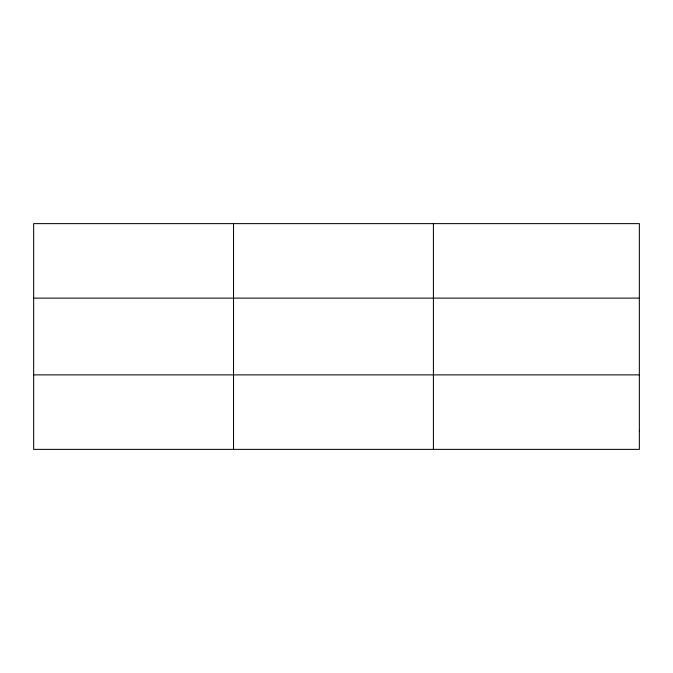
<?xml version="1.0" encoding="UTF-8"?>
<svg xmlns="http://www.w3.org/2000/svg" width="673" height="673" viewBox="0 0 673 673"><rect width="100%" height="100%" fill="white"/><g stroke="black" fill="none" stroke-linecap="round" stroke-linejoin="round"><path stroke-width="1.01" d="M233.531 449.371L233.531 223.629M433.412 449.371L433.412 223.629M33.65 298.122L639.35 298.122M33.65 374.878L639.35 374.878M639.35 430.745L639.35 449.371L33.65 449.371L33.65 223.629L639.35 223.629L639.35 430.745"/></g></svg>
